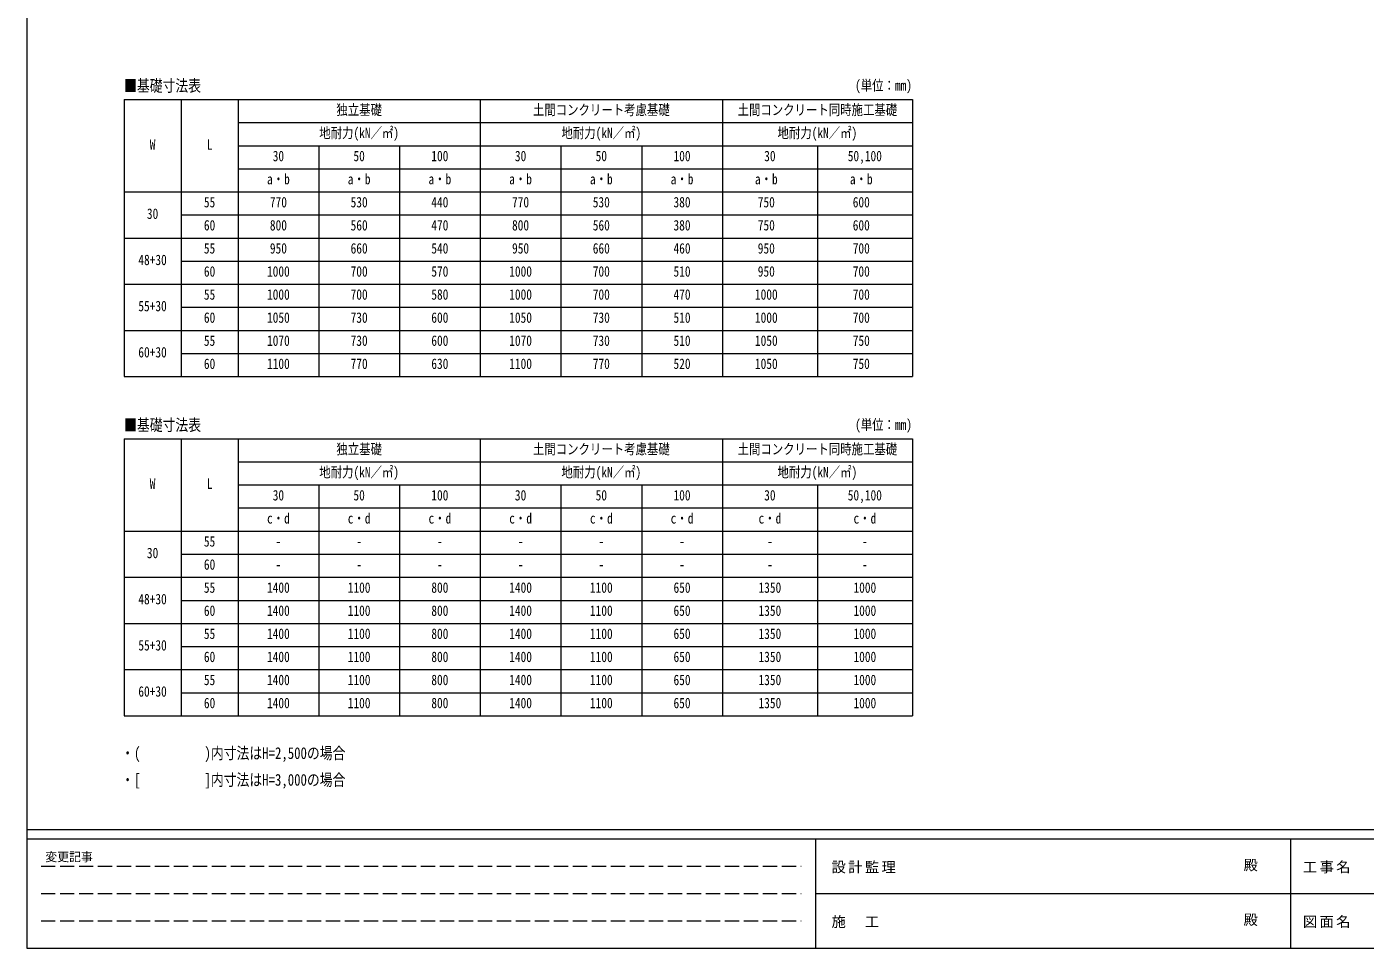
# Model space of a CAD drawing. Units: millimetres at full size, sheet at 1:50; details may follow other scales. Extents: x -14053 to 14053, y -9700 to 9700.
# Drawn here: x -14053 to 40, y -9700 to 0 of the extents above; entities that cross this region are included whole.
import ezdxf
from ezdxf.enums import TextEntityAlignment as Align

# ---------------------------------------------------------------- set-up
doc = ezdxf.new("R2010")
doc.units = ezdxf.units.MM
doc.header["$LTSCALE"] = 50
doc.linetypes.add('DASHED3', pattern=[4, 3, -1])
doc.layers.add('0-D_記号', color=7, linetype='Continuous', lineweight=9)
doc.layers.add('F-0_ﾚｲﾔ240', color=7, linetype='Continuous', lineweight=9)
doc.styles.add('ＭＳ ゴシック', font='')
doc.styles.get('ＭＳ ゴシック').set_extended_font_data('MS Gothic')

msp = doc.modelspace()

# ---------------------------------------------------------------- linework, layer by layer
at = {"layer": '0-D_記号'}
for p, q in [((-13028.57, -765.64), (-13028.57, -3681.64)), ((-13028.57, -765.64), (-4728.57, -765.64)), ((-12428.57, -765.64), (-12428.57, -3681.64)), ((-11828.57, -765.64), (-11828.57, -3681.64)), ((-11828.57, -765.64), (-11828.57, -3681.64)), ((-9278.57, -765.64), (-9278.57, -3681.64)), ((-6728.57, -765.64), (-6728.57, -3681.64)), ((-4728.57, -765.64), (-4728.57, -3681.64)), ((-11828.57, -1008.64), (-4728.57, -1008.64)), ((-11828.57, -1251.64), (-4728.57, -1251.64)), ((-10978.57, -1251.64), (-10978.57, -3681.64)), ((-10128.57, -1251.64), (-10128.57, -3681.64)), ((-8428.57, -1251.64), (-8428.57, -3681.64)), ((-7578.57, -1251.64), (-7578.57, -3681.64)), ((-5728.57, -1251.64), (-5728.57, -3681.64)), ((-11828.57, -1494.64), (-4728.57, -1494.64)), ((-13028.57, -1737.64), (-4728.57, -1737.64)), ((-13028.57, -2223.64), (-4728.57, -2223.64)), ((-13028.57, -2709.64), (-4728.57, -2709.64)), ((-13028.57, -3195.64), (-4728.57, -3195.64)), ((-12428.57, -3438.64), (-11828.57, -3438.64)), ((-11828.57, -3438.64), (-4728.57, -3438.64)), ((-13028.57, -3681.64), (-4728.57, -3681.64)), ((-13028.57, -4336.8), (-13028.57, -7252.8)), ((-13028.57, -4336.8), (-4728.57, -4336.8)), ((-12428.57, -4336.8), (-12428.57, -7252.8)), ((-11828.57, -4336.8), (-11828.57, -7252.8)), ((-11828.57, -4336.8), (-11828.57, -7252.8)), ((-9278.57, -4336.8), (-9278.57, -7252.8)), ((-6728.57, -4336.8), (-6728.57, -7252.8)), ((-4728.57, -4336.8), (-4728.57, -7252.8)), ((-11828.57, -4579.8), (-4728.57, -4579.8)), ((-11828.57, -4822.8), (-4728.57, -4822.8)), ((-10978.57, -4822.8), (-10978.57, -7252.8)), ((-10128.57, -4822.8), (-10128.57, -7252.8)), ((-8428.57, -4822.8), (-8428.57, -7252.8)), ((-7578.57, -4822.8), (-7578.57, -7252.8)), ((-5728.57, -4822.8), (-5728.57, -7252.8)), ((-11828.57, -5065.8), (-4728.57, -5065.8)), ((-13028.57, -5308.8), (-4728.57, -5308.8)), ((-13028.57, -5794.8), (-4728.57, -5794.8)), ((-13028.57, -6280.8), (-4728.57, -6280.8)), ((-13028.57, -6766.8), (-4728.57, -6766.8)), ((-12428.57, -7009.8), (-11828.57, -7009.8)), ((-11828.57, -7009.8), (-4728.57, -7009.8)), ((-13028.57, -7252.8), (-4728.57, -7252.8))]:
    msp.add_line(p, q, dxfattribs=at)
for points in [[(-12428.57, -1980.64), (-11828.57, -1980.64), (-4728.57, -1980.64)], [(-12428.57, -2466.64), (-11828.57, -2466.64), (-4728.57, -2466.64)], [(-12428.57, -2952.64), (-11828.57, -2952.64), (-4728.57, -2952.64)], [(-12428.57, -5551.8), (-11828.57, -5551.8), (-4728.57, -5551.8)], [(-12428.57, -6037.8), (-11828.57, -6037.8), (-4728.57, -6037.8)], [(-12428.57, -6523.8), (-11828.57, -6523.8), (-4728.57, -6523.8)]]:
    msp.add_lwpolyline(points, dxfattribs=at)
at = {"layer": 'F-0_ﾚｲﾔ240', "color": 5, "lineweight": 5}
for p, q in [((-14053.43, 9700), (-14053.43, -9700)), ((-14053.43, -8450), (13346.57, -8450)), ((-14053.43, -8550), (8901.98, -8550)), ((-5748.03, -8550), (-5748.03, -9700)), ((-748.03, -8550), (-748.03, -9700)), ((-5748.03, -9125), (4501.97, -9125)), ((-14053.43, -9700), (13346.57, -9700))]:
    msp.add_line(p, q, dxfattribs=at)
at = {"layer": 'F-0_ﾚｲﾔ240', "color": 4, "linetype": 'DASHED3'}
for p, q in [((-13903.43, -8837.5), (-5898.03, -8837.5)), ((-13903.43, -9125), (-5898.03, -9125)), ((-13903.43, -9412.5), (-5898.03, -9412.5))]:
    msp.add_line(p, q, dxfattribs=at)

# ---------------------------------------------------------------- texts
at = {"layer": '0-D_記号', "style": 'ＭＳ ゴシック', "width": 0.8}
for s, height, p in [('■基礎寸法表', 123.7, (-13028.57, -719.62)), ('(単位：mm)', 110, (-5331.62, -704.97)), ('独立基礎', 110, (-10793.57, -962.14)), ('土間コンクリート考慮基礎', 110, (-8723.57, -962.14)), ('土間コンクリート同時施工基礎', 110, (-6568.57, -962.14)), ('地耐力(kN／㎡)', 110, (-10973.57, -1205.14)), ('地耐力(kN／㎡)', 110, (-8423.57, -1205.14)), ('地耐力(kN／㎡)', 110, (-6148.57, -1205.14)), ('W', 110, (-12758.57, -1326.64)), ('L', 110, (-12158.57, -1326.64)), ('30', 110, (-11463.57, -1448.14)), ('50', 110, (-10613.57, -1448.14)), ('100', 110, (-9793.57, -1448.14)), ('30', 110, (-8913.57, -1448.14)), ('50', 110, (-8063.57, -1448.14)), ('100', 110, (-7243.57, -1448.14)), ('30', 110, (-6288.57, -1448.14)), ('50,100', 110, (-5408.57, -1448.14)), ('a・b', 110, (-11523.57, -1691.14)), ('a・b', 110, (-10673.57, -1691.14)), ('a・b', 110, (-9823.57, -1691.14)), ('a・b', 110, (-8973.57, -1691.14)), ('a・b', 110, (-8123.57, -1691.14)), ('a・b', 110, (-7273.57, -1691.14)), ('a・b', 110, (-6386.07, -1691.14)), ('a・b', 110, (-5386.07, -1691.14)), ('55', 110, (-12188.57, -1934.14)), ('770', 110, (-11493.57, -1934.14)), ('530', 110, (-10643.57, -1934.14)), ('440', 110, (-9793.57, -1934.14)), ('770', 110, (-8943.57, -1934.14)), ('530', 110, (-8093.57, -1934.14)), ('380', 110, (-7243.57, -1934.14)), ('750', 110, (-6356.07, -1934.14)), ('600', 110, (-5356.07, -1934.14)), ('30', 110, (-12788.57, -2055.64)), ('60', 110, (-12188.57, -2177.14)), ('800', 110, (-11493.57, -2177.14)), ('560', 110, (-10643.57, -2177.14)), ('470', 110, (-9793.57, -2177.14)), ('800', 110, (-8943.57, -2177.14)), ('560', 110, (-8093.57, -2177.14)), ('380', 110, (-7243.57, -2177.14)), ('750', 110, (-6356.07, -2177.14)), ('600', 110, (-5356.07, -2177.14)), ('55', 110, (-12188.57, -2420.14)), ('950', 110, (-11493.57, -2420.14)), ('660', 110, (-10643.57, -2420.14)), ('540', 110, (-9793.57, -2420.14)), ('950', 110, (-8943.57, -2420.14)), ('660', 110, (-8093.57, -2420.14)), ('460', 110, (-7243.57, -2420.14)), ('950', 110, (-6356.07, -2420.14)), ('700', 110, (-5356.07, -2420.14)), ('48+30', 110, (-12878.57, -2541.64)), ('60', 110, (-12188.57, -2663.14)), ('1000', 110, (-11523.57, -2663.14)), ('700', 110, (-10643.57, -2663.14)), ('570', 110, (-9793.57, -2663.14)), ('1000', 110, (-8973.57, -2663.14)), ('700', 110, (-8093.57, -2663.14)), ('510', 110, (-7243.57, -2663.14)), ('950', 110, (-6356.07, -2663.14)), ('700', 110, (-5356.07, -2663.14)), ('55', 110, (-12188.57, -2906.14)), ('1000', 110, (-11523.57, -2906.14)), ('700', 110, (-10643.57, -2906.14)), ('580', 110, (-9793.57, -2906.14)), ('1000', 110, (-8973.57, -2906.14)), ('700', 110, (-8093.57, -2906.14)), ('470', 110, (-7243.57, -2906.14)), ('1000', 110, (-6386.07, -2906.14)), ('700', 110, (-5356.07, -2906.14)), ('55+30', 110, (-12878.57, -3027.64)), ('60', 110, (-12188.57, -3149.14)), ('1050', 110, (-11523.57, -3149.14)), ('730', 110, (-10643.57, -3149.14)), ('600', 110, (-9793.57, -3149.14)), ('1050', 110, (-8973.57, -3149.14)), ('730', 110, (-8093.57, -3149.14)), ('510', 110, (-7243.57, -3149.14)), ('1000', 110, (-6386.07, -3149.14)), ('700', 110, (-5356.07, -3149.14)), ('60+30', 110, (-12878.57, -3513.64)), ('55', 110, (-12188.57, -3392.14)), ('1070', 110, (-11523.57, -3392.14)), ('730', 110, (-10643.57, -3392.14)), ('600', 110, (-9793.57, -3392.14)), ('1070', 110, (-8973.57, -3392.14)), ('730', 110, (-8093.57, -3392.14)), ('510', 110, (-7243.57, -3392.14)), ('1050', 110, (-6386.07, -3392.14)), ('750', 110, (-5356.07, -3392.14)), ('60', 110, (-12188.57, -3635.14)), ('1100', 110, (-11523.57, -3635.14)), ('770', 110, (-10643.57, -3635.14)), ('630', 110, (-9793.57, -3635.14)), ('1100', 110, (-8973.57, -3635.14)), ('770', 110, (-8093.57, -3635.14)), ('520', 110, (-7243.57, -3635.14)), ('1050', 110, (-6386.07, -3635.14)), ('750', 110, (-5356.07, -3635.14)), ('■基礎寸法表', 123.7, (-13028.57, -4290.79)), ('(単位：mm)', 110, (-5331.62, -4276.13)), ('独立基礎', 110, (-10793.57, -4533.3)), ('土間コンクリート考慮基礎', 110, (-8723.57, -4533.3)), ('土間コンクリート同時施工基礎', 110, (-6568.57, -4533.3)), ('地耐力(kN／㎡)', 110, (-10973.57, -4776.3)), ('地耐力(kN／㎡)', 110, (-8423.57, -4776.3)), ('地耐力(kN／㎡)', 110, (-6148.57, -4776.3)), ('W', 110, (-12758.57, -4897.8)), ('L', 110, (-12158.57, -4897.8)), ('30', 110, (-11463.57, -5019.3)), ('50', 110, (-10613.57, -5019.3)), ('100', 110, (-9793.57, -5019.3)), ('30', 110, (-8913.57, -5019.3)), ('50', 110, (-8063.57, -5019.3)), ('100', 110, (-7243.57, -5019.3)), ('30', 110, (-6288.57, -5019.3)), ('50,100', 110, (-5408.57, -5019.3)), ('c・d', 110, (-11523.57, -5262.3)), ('c・d', 110, (-10673.57, -5262.3)), ('c・d', 110, (-9823.57, -5262.3)), ('c・d', 110, (-8973.57, -5262.3)), ('c・d', 110, (-8123.57, -5262.3)), ('c・d', 110, (-7273.57, -5262.3)), ('c・d', 110, (-6348.57, -5262.3)), ('c・d', 110, (-5348.57, -5262.3)), ('30', 110, (-12788.57, -5626.8)), ('55', 110, (-12188.57, -5505.3)), ('-', 110, (-11433.57, -5505.3)), ('-', 110, (-10583.57, -5505.3)), ('-', 110, (-9733.57, -5505.3)), ('-', 110, (-8883.57, -5505.3)), ('-', 110, (-8033.57, -5505.3)), ('-', 110, (-7183.57, -5505.3)), ('-', 110, (-6258.57, -5505.3)), ('-', 110, (-5258.57, -5505.3)), ('60', 110, (-12188.57, -5748.3)), ('-', 110, (-11433.57, -5748.3)), ('-', 110, (-10583.57, -5748.3)), ('-', 110, (-9733.57, -5748.3)), ('-', 110, (-8883.57, -5748.3)), ('-', 110, (-8033.57, -5748.3)), ('-', 110, (-7183.57, -5748.3)), ('-', 110, (-6258.57, -5748.3)), ('-', 110, (-5258.57, -5748.3)), ('55', 110, (-12188.57, -5991.3)), ('1400', 110, (-11523.57, -5991.3)), ('1100', 110, (-10673.57, -5991.3)), ('800', 110, (-9793.57, -5991.3)), ('1400', 110, (-8973.57, -5991.3)), ('1100', 110, (-8123.57, -5991.3)), ('650', 110, (-7243.57, -5991.3)), ('1350', 110, (-6348.57, -5991.3)), ('1000', 110, (-5348.57, -5991.3)), ('48+30', 110, (-12878.57, -6112.8)), ('60', 110, (-12188.57, -6234.3)), ('1400', 110, (-11523.57, -6234.3)), ('1100', 110, (-10673.57, -6234.3)), ('800', 110, (-9793.57, -6234.3)), ('1400', 110, (-8973.57, -6234.3)), ('1100', 110, (-8123.57, -6234.3)), ('650', 110, (-7243.57, -6234.3)), ('1350', 110, (-6348.57, -6234.3)), ('1000', 110, (-5348.57, -6234.3)), ('55', 110, (-12188.57, -6477.3)), ('1400', 110, (-11523.57, -6477.3)), ('1100', 110, (-10673.57, -6477.3)), ('800', 110, (-9793.57, -6477.3)), ('1400', 110, (-8973.57, -6477.3)), ('1100', 110, (-8123.57, -6477.3)), ('650', 110, (-7243.57, -6477.3)), ('1350', 110, (-6348.57, -6477.3)), ('1000', 110, (-5348.57, -6477.3)), ('55+30', 110, (-12878.57, -6598.8)), ('60', 110, (-12188.57, -6720.3)), ('1400', 110, (-11523.57, -6720.3)), ('1100', 110, (-10673.57, -6720.3)), ('800', 110, (-9793.57, -6720.3)), ('1400', 110, (-8973.57, -6720.3)), ('1100', 110, (-8123.57, -6720.3)), ('650', 110, (-7243.57, -6720.3)), ('1350', 110, (-6348.57, -6720.3)), ('1000', 110, (-5348.57, -6720.3)), ('55', 110, (-12188.57, -6963.3)), ('1400', 110, (-11523.57, -6963.3)), ('1100', 110, (-10673.57, -6963.3)), ('800', 110, (-9793.57, -6963.3)), ('1400', 110, (-8973.57, -6963.3)), ('1100', 110, (-8123.57, -6963.3)), ('650', 110, (-7243.57, -6963.3)), ('1350', 110, (-6348.57, -6963.3)), ('1000', 110, (-5348.57, -6963.3)), ('60+30', 110, (-12878.57, -7084.8)), ('60', 110, (-12188.57, -7206.3)), ('1400', 110, (-11523.57, -7206.3)), ('1100', 110, (-10673.57, -7206.3)), ('800', 110, (-9793.57, -7206.3)), ('1400', 110, (-8973.57, -7206.3)), ('1100', 110, (-8123.57, -7206.3)), ('650', 110, (-7243.57, -7206.3)), ('1350', 110, (-6348.57, -7206.3)), ('1000', 110, (-5348.57, -7206.3)), ('・(\u3000\u3000\u3000\u3000\u3000)内寸法はH=2,500の場合', 123.7, (-13059.08, -7744.96)), ('・[\u3000\u3000\u3000\u3000\u3000]内寸法はH=3,000の場合', 123.7, (-13059.08, -8026.21))]:
    msp.add_text(s, height=height, dxfattribs=at).set_placement(p, align=Align.BOTTOM_LEFT)
at = {"layer": 'F-0_ﾚｲﾔ240', "style": 'ＭＳ ゴシック'}
for s, height, p in [('変更記事', 91.64, (-13858.06, -8812.5)), ('殿', 110, (-1240.88, -8912.5)), ('殿', 110, (-1240.88, -9487.5))]:
    msp.add_text(s, height=height, dxfattribs=at).set_placement(p, align=Align.BOTTOM_LEFT)
at = {"layer": 'F-0_ﾚｲﾔ240', "char_height": 110, "attachment_point": 7, "style": 'ＭＳ ゴシック'}
for s, insert in [('\\T1.17;設計監理', (-5579.15, -8912.5)), ('\\T1.17;工事名', (-616.19, -8912.5)), ('\\T1.17;施\u3000工', (-5579.15, -9487.5)), ('\\T1.17;図面名', (-616.19, -9487.5))]:
    msp.add_mtext(s, dxfattribs=dict(at, insert=insert))

doc.saveas('drawing.dxf')
